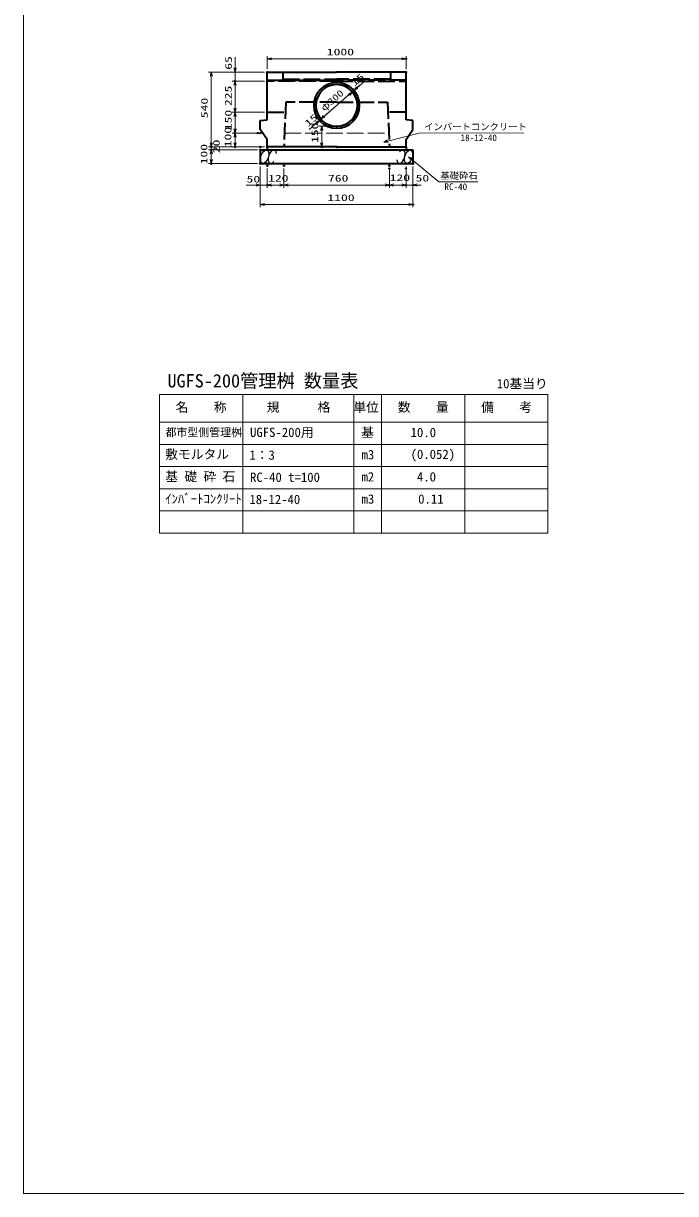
# Model space of a CAD drawing. Units: millimetres on the paper. Extents: x 15 to 1219, y 8 to 859.
# Drawn here: x 15 to 250, y 15 to 436.8 of the extents above; entities that cross this region are included whole.
import ezdxf
from ezdxf.enums import TextEntityAlignment as Align

# ---------------------------------------------------------------- set-up
doc = ezdxf.new("R2010")
doc.units = ezdxf.units.MM
doc.header["$PDMODE"] = 32
doc.header["$PDSIZE"] = 0.5
doc.linetypes.add('DASHED', pattern=[7.5, 6, -1.5])
for name, color, linetype, lineweight in [('D-BMK-HTXT', 7, 'Continuous', 13), ('D-STR-DIM（寸法）', 7, 'Continuous', 13), ('D-STR-HTXT(基礎砕石-旗)', 7, 'Continuous', 13), ('D-STR-HTXT（旗上げ）', 7, 'Continuous', 13), ('D-STR-STRF(グリ)', 7, 'Continuous', 25), ('D-STR（構造物）', 1, 'Continuous', 35)]:
    doc.layers.add(name, color=color, linetype=linetype, lineweight=lineweight)
doc.layers.add('Defpoints_10', color=151, linetype='Continuous')
doc.styles.add('ＭＳ ゴシック', font='')
doc.styles.get('ＭＳ ゴシック').set_extended_font_data('MS Gothic')

# ---------------------------------------------------------------- blocks, each defined once
blk = doc.blocks.new('_Open30')
at = {"color": 7, "linetype": 'Continuous', "lineweight": 13}
for p, q in [((-1, 0.2679), (0, 0)), ((0, 0), (-1, -0.2679)), ((0, 0), (-1, 0))]:
    blk.add_line(p, q, dxfattribs=at)

msp = doc.modelspace()

# ---------------------------------------------------------------- linework, layer by layer
at = {"layer": 'D-BMK-HTXT'}
for p, q in [((64.046, 303.078), (64.046, 253.078)), ((64.046, 303.078), (204.046, 303.078)), ((94.046, 303.078), (94.046, 253.078)), ((134.046, 303.078), (134.046, 253.078)), ((144.046, 303.078), (144.046, 253.078)), ((174.046, 303.078), (174.046, 253.078)), ((204.046, 303.078), (204.046, 253.078)), ((64.046, 293.078), (204.046, 293.078)), ((64.046, 285.078), (204.046, 285.078)), ((64.046, 277.078), (204.046, 277.078)), ((64.046, 269.078), (204.046, 269.078)), ((64.046, 261.078), (204.046, 261.078)), ((64.046, 253.078), (204.046, 253.078))]:
    msp.add_line(p, q, dxfattribs=at)
at = {"layer": 'D-STR-DIM（寸法）', "color": 2}
for p, q in [((15.033, 858.616), (15.033, 15.002)), ((15.033, 15.002), (1218.639, 15.002))]:
    msp.add_line(p, q, dxfattribs=at)
at = {"layer": 'D-STR-DIM（寸法）'}
for p, q in [((91.316, 416.925), (91.316, 424.592)), ((102.899, 420.259), (102.899, 425.034)), ((104.399, 424.034), (151.399, 424.034)), ((152.899, 420.259), (152.899, 425.034)), ((101.899, 419.259), (81.718, 419.259)), ((82.718, 417.759), (82.718, 393.759)), ((101.899, 419.259), (90.316, 419.259)), ((91.316, 416.009), (91.316, 419.259)), ((101.899, 416.009), (90.316, 416.009)), ((97.818, 416.009), (90.316, 416.009)), ((91.316, 406.259), (91.316, 414.509)), ((91.316, 414.509), (91.316, 413.009)), ((130.731, 409.696), (136.396, 414.611)), ((135.263, 413.628), (138.007, 416.009)), ((123.492, 403.416), (132.431, 411.171)), ((132.431, 411.171), (131.298, 410.188)), ((127.899, 407.239), (121.667, 401.832)), ((101.899, 404.759), (90.316, 404.759)), ((101.899, 404.759), (90.316, 404.759)), ((91.316, 403.259), (91.316, 398.759)), ((123.115, 403.088), (117.953, 398.61)), ((123.366, 403.307), (124.499, 404.29)), ((98.399, 397.259), (90.316, 397.259)), ((99.399, 397.259), (90.316, 397.259)), ((100.399, 398.509), (100.499, 398.609)), ((126.899, 399.739), (121.51, 399.739)), ((122.51, 398.239), (122.51, 393.759)), ((82.718, 393.759), (82.718, 395.259)), ((91.316, 395.759), (91.316, 393.759)), ((99.399, 392.259), (81.718, 392.259)), ((101.899, 392.259), (81.718, 392.259)), ((99.399, 391.259), (81.718, 391.259)), ((99.399, 391.259), (81.718, 391.259)), ((82.718, 392.259), (82.718, 391.259)), ((82.718, 389.759), (82.718, 388.259)), ((82.718, 389.759), (82.718, 387.759)), ((99.399, 392.259), (90.316, 392.259)), ((126.899, 392.259), (121.51, 392.259)), ((99.399, 386.259), (81.718, 386.259)), ((100.399, 385.259), (100.399, 370.517)), ((100.399, 384.511), (100.399, 377.526)), ((102.899, 384.511), (102.899, 377.526)), ((102.899, 384.511), (102.899, 377.526)), ((108.899, 384.511), (108.899, 377.526)), ((108.899, 384.511), (108.899, 377.526)), ((146.899, 384.511), (146.899, 377.526)), ((152.899, 385.259), (152.899, 377.526)), ((155.399, 385.259), (155.399, 370.517)), ((155.399, 385.259), (155.399, 377.526)), ((146.899, 383.511), (146.899, 377.526)), ((152.899, 383.511), (152.899, 377.526)), ((102.524, 378.526), (95.274, 378.526)), ((102.899, 378.526), (100.399, 378.526)), ((107.399, 378.526), (104.399, 378.526)), ((104.399, 378.526), (105.899, 378.526)), ((110.399, 378.526), (145.399, 378.526)), ((148.399, 378.526), (151.399, 378.526)), ((151.399, 378.526), (149.899, 378.526)), ((152.899, 378.526), (155.399, 378.526)), ((156.899, 378.526), (158.399, 378.526)), ((101.899, 371.517), (153.899, 371.517))]:
    msp.add_line(p, q, dxfattribs=at)
at = {"layer": 'D-STR-DIM（寸法）', "color": 1, "linetype": 'DASHED'}
msp.add_line((109.109, 397.259), (146.688, 397.259), dxfattribs=at)
at = {"layer": 'D-STR-DIM（寸法）', "color": 1}
msp.add_line((152.899, 392.259), (102.899, 392.259), dxfattribs=at)
at = {"layer": 'D-STR-HTXT(基礎砕石-旗)'}
msp.add_lwpolyline([(178.835, 379.671), (164.731, 379.671), (154.977, 387.777)], dxfattribs=at)
at = {"layer": 'D-STR-HTXT（旗上げ）'}
msp.add_lwpolyline([(195.321, 397.307), (157.688, 397.259), (146.324, 394.394)], dxfattribs=at)
at = {"layer": 'D-STR-STRF(グリ)'}
for centre, major_axis in [((101.974, 388.782), (0.79, 2.421)), ((153.823, 388.735), (-0.79, -2.421))]:
    msp.add_ellipse(centre, major_axis=major_axis, ratio=0.5139, dxfattribs=at)
for centre, major_axis in [((104.714, 388.782), (0.79, 2.421)), ((151.083, 388.735), (-0.79, -2.421))]:
    msp.add_ellipse(centre, major_axis=major_axis, ratio=0.5139, start_param=5.3575563, end_param=10.3750652, dxfattribs=at)
at = {"layer": 'D-STR（構造物）'}
for p, q in [((102.899, 419.259), (127.899, 419.259)), ((102.899, 402.009), (102.899, 419.259)), ((108.474, 419.259), (108.474, 416.759)), ((152.899, 419.259), (127.899, 419.259)), ((147.324, 419.259), (147.324, 416.759)), ((152.899, 402.009), (152.899, 419.259)), ((108.474, 416.009), (108.474, 416.759)), ((147.324, 416.009), (147.324, 416.759)), ((133.564, 412.154), (134.13, 412.645)), ((100.399, 401.759), (102.899, 402.009)), ((100.399, 398.509), (100.399, 401.759)), ((122.233, 402.324), (121.667, 401.832)), ((155.399, 401.759), (152.899, 402.009)), ((155.399, 398.509), (155.399, 401.759)), ((102.899, 395.009), (100.399, 398.509)), ((152.899, 395.009), (155.399, 398.509)), ((102.899, 392.259), (102.899, 395.009)), ((152.899, 392.259), (152.899, 395.009)), ((100.399, 391.259), (155.399, 391.259)), ((100.399, 391.259), (100.399, 386.259)), ((100.399, 391.259), (155.399, 391.259)), ((127.899, 392.259), (102.899, 392.259)), ((102.899, 392.259), (102.899, 391.259)), ((127.899, 392.259), (152.899, 392.259)), ((152.899, 392.259), (152.899, 391.259)), ((155.399, 391.259), (155.399, 386.259)), ((100.399, 386.259), (155.399, 386.259))]:
    msp.add_line(p, q, dxfattribs=at)
at = {"layer": 'D-STR（構造物）', "linetype": 'DASHED'}
for p, q in [((102.899, 416.339), (127.899, 416.339)), ((127.899, 416.009), (102.899, 416.009)), ((108.474, 416.759), (127.899, 416.759)), ((147.324, 416.759), (127.899, 416.759)), ((152.899, 416.339), (127.899, 416.339)), ((127.899, 416.009), (152.899, 416.009)), ((109.578, 408.408), (108.899, 392.259)), ((127.899, 408.408), (109.578, 408.408)), ((127.899, 408.408), (146.219, 408.408)), ((146.219, 408.408), (146.899, 392.259)), ((102.899, 404.759), (109.425, 404.759)), ((152.899, 404.759), (146.372, 404.759))]:
    msp.add_line(p, q, dxfattribs=at)
at = {"layer": 'D-STR（構造物）'}
for radius, start, end in [(8.25, 90, 270), (7.5, 90, 270), (8.25, 270, 90), (7.5, 270, 90)]:
    msp.add_arc((127.899, 407.239), radius, start, end, dxfattribs=at)
at = {"layer": 'Defpoints_10'}
for p in [(152.899, 424.034), (102.899, 419.259), (102.899, 419.259), (152.899, 419.259), (91.316, 416.009), (102.899, 416.009), (133.564, 412.154), (102.899, 404.759), (102.899, 404.759), (122.233, 402.324), (91.316, 397.259), (99.399, 397.259), (100.399, 397.259), (127.899, 399.739), (82.718, 392.259), (91.316, 392.259), (100.399, 392.259), (100.399, 392.259), (102.899, 392.259), (122.51, 392.259), (127.899, 392.259), (82.718, 391.259), (100.399, 391.259), (100.399, 391.259), (82.718, 386.259), (100.399, 386.259), (100.399, 386.259), (102.899, 385.511), (108.899, 385.511), (108.899, 385.511), (146.899, 385.511), (146.899, 384.511), (152.899, 386.259), (152.899, 384.511), (155.399, 386.259), (155.399, 386.259), (102.899, 378.526), (146.899, 378.526), (152.899, 378.526), (155.399, 378.526), (155.399, 371.517)]:
    msp.add_point(p, dxfattribs=at)

# ---------------------------------------------------------------- block references
at = {"layer": 'D-STR-DIM（寸法）', "xscale": 1.5, "yscale": 1.5}
for p, rotation in [((102.899, 424.034), 180), ((82.718, 419.259), 90), ((91.316, 419.259), 270), ((91.316, 416.009), 90), ((91.316, 416.009), 90), ((134.13, 412.645), 220.94466), ((133.564, 412.154), 40.94466), ((133.564, 412.154), 40.94466), ((91.316, 404.759), 270), ((91.316, 404.759), 90), ((121.667, 401.832), 40.94466), ((122.233, 402.324), 220.94466), ((91.316, 397.259), 270), ((91.316, 397.259), 90), ((122.51, 399.739), 90), ((82.718, 392.259), 270), ((82.718, 392.259), 270), ((91.316, 392.259), 270), ((122.51, 392.259), 270), ((82.718, 391.259), 90), ((82.718, 391.259), 90), ((82.718, 386.259), 270), ((102.899, 378.526), 180), ((102.899, 378.526), 180), ((108.899, 378.526), 180), ((146.899, 378.526), 180), ((155.399, 378.526), 180), ((100.399, 371.517), 180)]:
    msp.add_blockref('_Open30', p, dxfattribs=dict(at, rotation=rotation))
for p in [(152.899, 424.034), (100.399, 378.526), (108.899, 378.526), (146.899, 378.526), (152.899, 378.526), (152.899, 378.526), (155.399, 371.517)]:
    msp.add_blockref('_Open30', p, dxfattribs=at)
at = {"layer": 'D-STR-HTXT(基礎砕石-旗)', "xscale": 1.5, "yscale": 1.5, "rotation": 140.27459}
msp.add_blockref('_Open30', (153.823, 388.735), dxfattribs=at)
at = {"layer": 'D-STR-HTXT（旗上げ）', "xscale": 1.5, "yscale": 1.5, "rotation": 194.1476}
msp.add_blockref('_Open30', (144.87, 394.028), dxfattribs=at)

# ---------------------------------------------------------------- texts
at = {"layer": 'D-BMK-HTXT', "style": 'ＭＳ ゴシック'}
for s, height, p in [('UGFS-200管理桝 数量表', 4.811, (66.936, 304.143)), ('10基当り', 3.367, (185.586, 304.274)), ('名\u3000\u3000称', 3.367, (69.883, 295.796)), ('規\u3000\u3000\u3000格', 3.367, (102.687, 295.813)), ('単位', 3.367, (133.947, 295.778)), ('数\u3000\u3000量', 3.367, (149.936, 295.813)), ('備\u3000\u3000考', 3.367, (179.954, 295.773)), ('都市型側管理桝', 2.886, (66.244, 287.106)), ('UGFS-200用', 3.367, (96.695, 286.715)), ('基', 3.367, (136.763, 286.716)), ('10.0', 3.367, (154.56, 286.68)), ('敷モルタル', 3.367, (66.152, 278.822)), ('1：3', 3.367, (96.463, 278.528)), ('m3', 3.367, (136.87, 278.68)), ('(0.052)', 3.367, (154.557, 278.797)), ('基 礎 砕 石', 3.367, (66.152, 270.787)), ('RC-40 t=100', 3.367, (96.695, 270.528)), ('m2', 3.367, (136.862, 270.68)), ('4.0', 3.367, (156.836, 270.68)), ('ｲﾝﾊﾞｰﾄｺﾝｸﾘｰﾄ', 3.367, (66.134, 262.752)), ('18-12-40', 3.367, (96.463, 262.528)), ('m3', 3.367, (136.87, 262.68)), ('0.11', 3.367, (157.286, 262.68))]:
    msp.add_text(s, height=height, dxfattribs=at).set_placement(p, align=Align.BOTTOM_LEFT)
at = {"layer": 'D-STR-DIM（寸法）', "style": 'ＭＳ ゴシック', "width": 1.5}
for s, p in [('1000', (124.357, 424.572)), ('50', (95.445, 378.725)), ('120', (103.19, 379.064)), ('760', (124.774, 379.064)), ('120', (146.996, 379.267)), ('50', (156.35, 379.108)), ('1100', (124.565, 372.055))]:
    msp.add_text(s, height=2.405, dxfattribs=at).set_placement(p, align=Align.BOTTOM_LEFT)
at = {"layer": 'D-STR-DIM（寸法）', "style": 'ＭＳ ゴシック'}
for s, rotation, width, p in [('65', 90, 1.5, (90.876, 420.09)), ('15', 40.945, 1.5, (134.863, 413.487)), ('225', 90, 1.5, (90.779, 407.004)), ('540', 90, 1.5, (82.18, 402.634)), ('φ300', 40.945, 1.3, (123.896, 404.477)), ('150', 90, 1.5, (90.779, 398.3)), ('15', 40.945, 1.5, (118.091, 398.863)), ('150', 90, 1.5, (121.973, 393.682)), ('100', 90, 1.5, (90.645, 392.152)), ('100', 90, 1.5, (82.027, 385.999)), ('20', 90, 1.5, (86.512, 390.018))]:
    msp.add_text(s, height=2.405, rotation=rotation, dxfattribs=dict(at, width=width)).set_placement(p, align=Align.BOTTOM_LEFT)
at = {"layer": 'D-STR-HTXT(基礎砕石-旗)', "style": 'ＭＳ ゴシック'}
for s, p in [('基礎砕石', (165.266, 380.006)), ('RC-40', (166.754, 376.021))]:
    msp.add_text(s, height=2.405, dxfattribs=at).set_placement(p, align=Align.BOTTOM_LEFT)
at = {"layer": 'D-STR-HTXT（旗上げ）', "style": 'ＭＳ ゴシック'}
for s, p in [('インバートコンクリート', (159.418, 397.603)), ('18-12-40', (172.56, 393.656))]:
    msp.add_text(s, height=2.405, dxfattribs=at).set_placement(p, align=Align.BOTTOM_LEFT)

doc.saveas('drawing.dxf')
